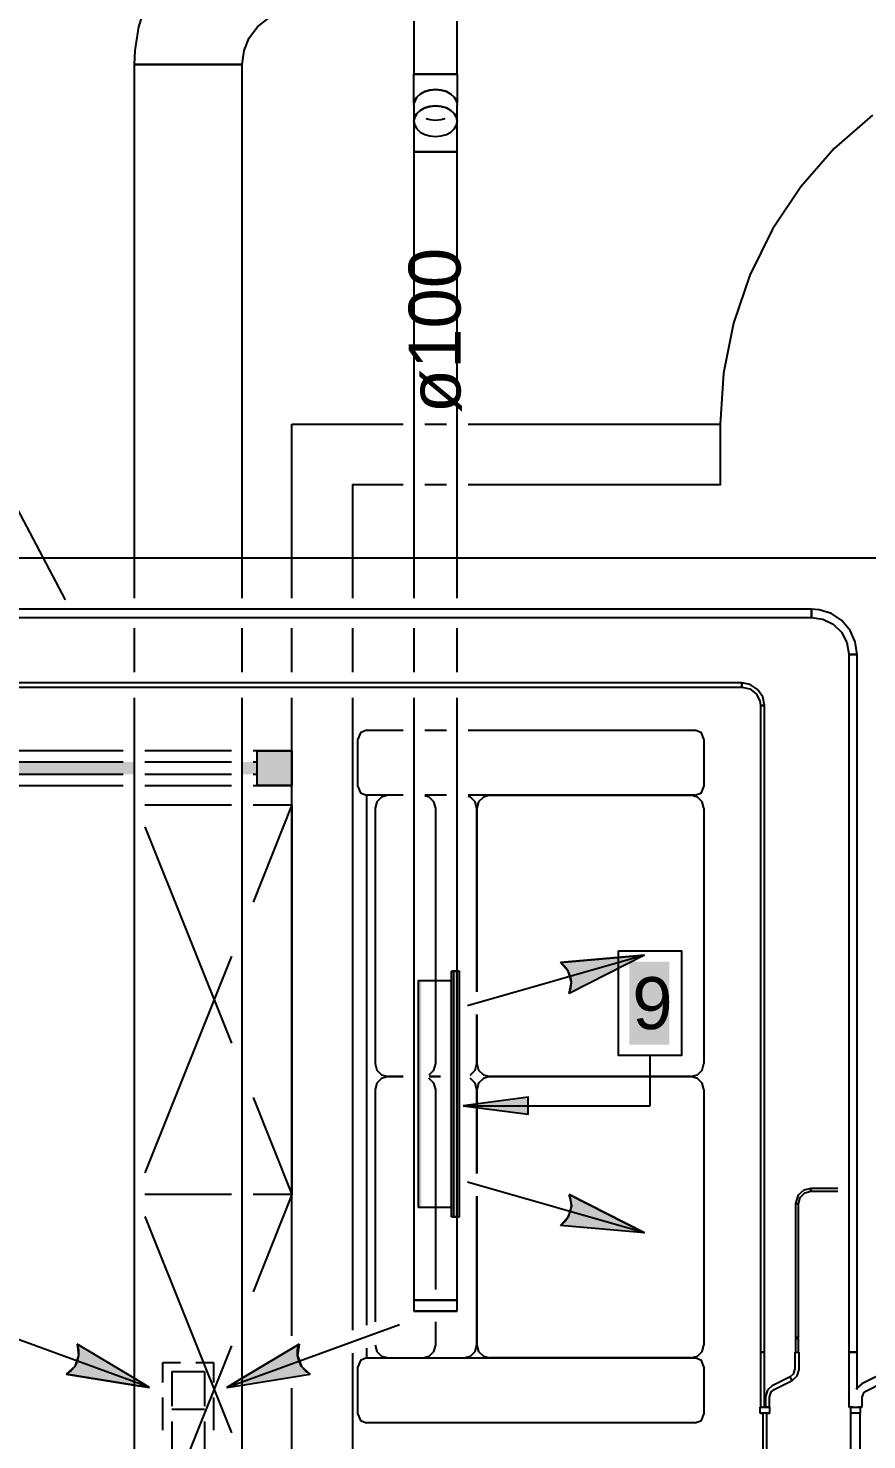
# Model space of a CAD drawing. Extents: x 25325 to 182345, y 3956 to 147305.
# Drawn here: x 91187.527 to 91189.053, y 73649.476 to 73652.044 of the extents above; entities that cross this region are included whole.
import ezdxf

# ---------------------------------------------------------------- set-up
doc = ezdxf.new("R2010")
doc.units = 0
doc.header["$MEASUREMENT"] = 0
doc.layers.add('CAT6A UNDERGROUND PORTS ROUTING', color=1, linetype='CONTINUOUS')
doc.styles.add('PDF Arial', font='arial.ttf')

# ---------------------------------------------------------------- blocks, each defined once
blk = doc.blocks.new('Sheet-Климатична и вентилационна система офис помещение етаж 4_1')
at = {"layer": 'CAT6A UNDERGROUND PORTS ROUTING', "true_color": 0xd8d8d8, "transparency": 33554687}
blk.add_hatch(color=254, dxfattribs=at).paths.add_polyline_path([(19.9465, 13.3709), (20.0095, 13.3709), (20.0095, 13.4339), (19.9465, 13.4339)])
h = blk.add_hatch(color=254, dxfattribs=at)
h.paths.add_polyline_path([(19.23, 13.3914), (19.7223, 13.3914), (19.7223, 13.4135), (19.2222, 13.4135), (19.2222, 13.3914)])
h.paths.add_polyline_path([(19.9465, 13.3914), (19.9465, 13.4135), (19.9191, 13.4135), (19.9191, 13.3914)])
at = {"layer": 'CAT6A UNDERGROUND PORTS ROUTING', "transparency": 33554687}
for color, points in [(256, [(20.5143, 12.9926), (20.6511, 13.0623), (20.4981, 13.0489), (20.5062, 13.042), (20.5124, 13.0335), (20.5165, 13.0237), (20.5182, 13.0133), (20.5174, 13.0027)]), (256, [(20.3034, 12.5866), (20.3034, 13.033), (20.2999, 13.033), (20.2999, 12.5866)]), (256, [(20.3116, 12.5866), (20.3143, 12.5873), (20.3143, 13.033), (20.3034, 13.033), (20.3034, 12.5866)]), (7, [(20.3213, 12.7884), (20.4394, 12.7729), (20.4394, 12.8039)]), (256, [(20.6511, 12.5573), (20.5143, 12.627), (20.5174, 12.6169), (20.5182, 12.6064), (20.5165, 12.5959), (20.5124, 12.5862), (20.5062, 12.5776), (20.4981, 12.5707)]), (5, [(19.7223, 12.2803), (19.7223, 12.2929), (19.6189, 12.3549), (19.6214, 12.3446), (19.6214, 12.3341), (19.619, 12.3238), (19.6142, 12.3143), (19.6074, 12.3062), (19.5989, 12.2999)]), (5, [(19.9191, 12.2803), (20.0425, 12.2999), (20.034, 12.3062), (20.0272, 12.3143), (20.0225, 12.3238), (20.02, 12.3341), (20.02, 12.3446), (20.0225, 12.3549), (19.9191, 12.2929), (19.9191, 12.2819)])]:
    blk.add_hatch(color=color, dxfattribs=at).paths.add_polyline_path(points)
at = {"layer": 'CAT6A UNDERGROUND PORTS ROUTING', "true_color": 0xffffff, "transparency": 33554687}
blk.add_hatch(color=7, dxfattribs=at).paths.add_polyline_path([(20.6235, 13.0505), (20.6964, 13.0505), (20.6964, 12.8995), (20.6235, 12.8995)])
at = {"layer": 'CAT6A UNDERGROUND PORTS ROUTING', "transparency": 33554687}
h = blk.add_hatch(color=256, dxfattribs=at)
h.paths.add_polyline_path([(20.2454, 12.6031), (20.2454, 13.0165), (20.2395, 13.0165), (20.2395, 12.6031)])
h.paths.add_polyline_path([(20.2967, 12.6031), (20.2999, 12.6031), (20.2999, 13.0165), (20.2967, 13.0165), (20.2967, 12.6332)])
at = {"layer": 'CAT6A UNDERGROUND PORTS ROUTING', "color": 5, "transparency": 33554687}
for points in [[(20.0176, 14.9779), (19.9739, 14.9746), (19.9312, 14.9649), (19.8903, 14.949), (19.8523, 14.9273), (19.8179, 14.9002), (19.788, 14.8682), (19.763, 14.8322), (19.7437, 14.7929), (19.7304, 14.7512), (19.7234, 14.708), (19.7223, 14.6826)], [(19.9191, 14.6826), (19.9224, 14.7076), (19.9319, 14.731), (19.947, 14.7512), (19.9668, 14.7669), (19.9899, 14.777), (20.0148, 14.781), (20.0176, 14.781)], [(19.7223, 14.6826), (19.7223, 13.7115)], [(19.7223, 14.6826), (19.7256, 14.6826), (19.7355, 14.6826), (19.7511, 14.6826), (19.7715, 14.6826), (19.7952, 14.6826), (19.8207, 14.6826)], [(19.8207, 14.6826), (19.7952, 14.6826), (19.7715, 14.6826), (19.7511, 14.6826), (19.7355, 14.6826), (19.7256, 14.6826), (19.7223, 14.6826)], [(19.8207, 14.6826), (19.8462, 14.6826), (19.8699, 14.6826), (19.8903, 14.6826), (19.9059, 14.6826), (19.9158, 14.6826), (19.9191, 14.6826)], [(19.9191, 14.6826), (19.9158, 14.6826), (19.9059, 14.6826), (19.8903, 14.6826), (19.8699, 14.6826), (19.8462, 14.6826), (19.8207, 14.6826)], [(19.9191, 13.7115), (19.9191, 14.6826)], [(19.7223, 13.6571), (19.7223, 13.5772)], [(19.9191, 13.5772), (19.9191, 13.6571)], [(19.7223, 13.5304), (19.7223, 11.632)], [(19.9191, 11.632), (19.9191, 13.5304)]]:
    blk.add_lwpolyline(points, dxfattribs=at)
at = {"layer": 'CAT6A UNDERGROUND PORTS ROUTING', "transparency": 33554687}
for points in [[(20.2317, 14.7613), (20.2317, 14.6647)], [(20.3104, 14.6647), (20.3104, 14.7613)], [(20.271, 14.6647), (20.2608, 14.6647), (20.2513, 14.6647), (20.2432, 14.6647), (20.2369, 14.6647), (20.233, 14.6647), (20.2317, 14.6647)], [(20.2317, 14.612), (20.2317, 14.6271), (20.2317, 14.6482), (20.2317, 14.6647)], [(20.2317, 14.6647), (20.233, 14.6647), (20.2369, 14.6647), (20.2432, 14.6647), (20.2513, 14.6647), (20.2608, 14.6647), (20.271, 14.6647)], [(20.3104, 14.6647), (20.309, 14.6647), (20.3051, 14.6647), (20.2989, 14.6647), (20.2907, 14.6647), (20.2812, 14.6647), (20.271, 14.6647)], [(20.271, 14.6647), (20.2812, 14.6647), (20.2907, 14.6647), (20.2989, 14.6647), (20.3051, 14.6647), (20.309, 14.6647), (20.3104, 14.6647)], [(20.3104, 14.6647), (20.3104, 14.6424), (20.3104, 14.6219), (20.3104, 14.612)], [(20.2317, 14.609), (20.233, 14.6162), (20.2369, 14.6229), (20.2432, 14.6287), (20.2513, 14.6331), (20.2608, 14.6359), (20.271, 14.6368)], [(20.271, 14.6368), (20.2608, 14.6359), (20.2513, 14.6331), (20.2432, 14.6287), (20.2369, 14.6229), (20.233, 14.6162), (20.2323, 14.6126)], [(20.271, 14.6368), (20.2812, 14.6359), (20.2907, 14.6331), (20.2989, 14.6287), (20.3051, 14.6229), (20.309, 14.6162), (20.3104, 14.609)], [(20.3097, 14.6126), (20.309, 14.6162), (20.3051, 14.6229), (20.2989, 14.6287), (20.2907, 14.6331), (20.2812, 14.6359), (20.271, 14.6368)], [(20.2317, 14.609), (20.2317, 14.5793)], [(20.271, 14.6071), (20.2608, 14.6062), (20.2513, 14.6034), (20.2432, 14.599), (20.2369, 14.5932), (20.233, 14.5865), (20.2317, 14.5793)], [(20.2317, 14.5793), (20.233, 14.5865), (20.2369, 14.5932), (20.2432, 14.599), (20.2513, 14.6034), (20.2608, 14.6062), (20.271, 14.6071)], [(20.2534, 14.5843), (20.2608, 14.5821)], [(20.3104, 14.5793), (20.309, 14.5865), (20.3051, 14.5932), (20.2989, 14.599), (20.2907, 14.6034), (20.2812, 14.6062), (20.271, 14.6071)], [(20.271, 14.6071), (20.2812, 14.6062), (20.2907, 14.6034), (20.2989, 14.599), (20.3051, 14.5932), (20.309, 14.5865), (20.3104, 14.5793)], [(20.2812, 14.5821), (20.2886, 14.5843)], [(20.3104, 14.5793), (20.3104, 14.609)], [(20.2317, 14.5793), (20.2317, 14.5612), (20.2317, 14.54), (20.2317, 14.5236)], [(20.2317, 14.5791), (20.233, 14.5721)], [(20.233, 14.5721), (20.2369, 14.5654)], [(20.2369, 14.5654), (20.2432, 14.5596)], [(20.2432, 14.5596), (20.2513, 14.5552)], [(20.2608, 14.5821), (20.271, 14.5812)], [(20.271, 14.5812), (20.2812, 14.5821)], [(20.2907, 14.5552), (20.2989, 14.5596)], [(20.2989, 14.5596), (20.3051, 14.5654)], [(20.3051, 14.5654), (20.309, 14.5721)], [(20.309, 14.5721), (20.3104, 14.5791)], [(20.3104, 14.5236), (20.3104, 14.5459), (20.3104, 14.5664), (20.3104, 14.5793)], [(20.2513, 14.5552), (20.2608, 14.5524)], [(20.2608, 14.5524), (20.271, 14.5514)], [(20.271, 14.5514), (20.2812, 14.5524)], [(20.2812, 14.5524), (20.2907, 14.5552)], [(20.271, 14.5236), (20.2608, 14.5236), (20.2513, 14.5236), (20.2432, 14.5236), (20.2369, 14.5236), (20.233, 14.5236), (20.2317, 14.5236)], [(20.2317, 14.5236), (20.2317, 13.7115)], [(20.2317, 14.5236), (20.233, 14.5236), (20.2369, 14.5236), (20.2432, 14.5236), (20.2513, 14.5236), (20.2608, 14.5236), (20.271, 14.5236)], [(20.3104, 14.5236), (20.309, 14.5236), (20.3051, 14.5236), (20.2989, 14.5236), (20.2907, 14.5236), (20.2812, 14.5236), (20.271, 14.5236)], [(20.271, 14.5236), (20.2812, 14.5236), (20.2907, 14.5236), (20.2989, 14.5236), (20.3051, 14.5236), (20.309, 14.5236), (20.3104, 14.5236)], [(20.3104, 13.7115), (20.3104, 14.5236)], [(20.2317, 13.6571), (20.2317, 13.5772)], [(20.3104, 13.5772), (20.3104, 13.6571)], [(20.2317, 13.5304), (20.2317, 12.4346)], [(20.3104, 13.033), (20.3104, 13.5304)], [(20.3104, 12.9968), (20.3104, 13.033)], [(20.3104, 12.9102), (20.3104, 12.9693)], [(20.3104, 12.8236), (20.3104, 12.8827)], [(20.3104, 12.737), (20.3104, 12.796)], [(20.3104, 12.6504), (20.3104, 12.7094)], [(20.3104, 12.5866), (20.3104, 12.6228)], [(20.3104, 12.4346), (20.3104, 12.5866)], [(20.271, 12.4346), (20.2608, 12.4346), (20.2513, 12.4346), (20.2432, 12.4346), (20.2369, 12.4346), (20.233, 12.4346), (20.2317, 12.4346)], [(20.2317, 12.4346), (20.2317, 12.415)], [(20.2317, 12.4346), (20.233, 12.4346), (20.2369, 12.4346), (20.2432, 12.4346), (20.2513, 12.4346), (20.2608, 12.4346), (20.271, 12.4346)], [(20.3104, 12.4346), (20.309, 12.4346), (20.3051, 12.4346), (20.2989, 12.4346), (20.2907, 12.4346), (20.2812, 12.4346), (20.271, 12.4346)], [(20.271, 12.4346), (20.2812, 12.4346), (20.2907, 12.4346), (20.2989, 12.4346), (20.3051, 12.4346), (20.309, 12.4346), (20.3104, 12.4346)], [(20.3104, 12.415), (20.3104, 12.4346)], [(20.271, 12.415), (20.2608, 12.415), (20.2513, 12.415), (20.2432, 12.415), (20.2369, 12.415), (20.233, 12.415), (20.2317, 12.415)], [(20.2317, 12.415), (20.233, 12.415), (20.2369, 12.415), (20.2432, 12.415), (20.2513, 12.415), (20.2608, 12.415), (20.271, 12.415)], [(20.271, 12.415), (20.2812, 12.415), (20.2907, 12.415), (20.2989, 12.415), (20.3051, 12.415), (20.309, 12.415), (20.3104, 12.415)], [(20.3104, 12.415), (20.309, 12.415), (20.3051, 12.415), (20.2989, 12.415), (20.2907, 12.415), (20.2812, 12.415), (20.271, 12.415)]]:
    blk.add_lwpolyline(points, dxfattribs=at)
at = {"layer": 'CAT6A UNDERGROUND PORTS ROUTING', "color": 253, "true_color": 0x9c9c9c, "transparency": 33554687}
for points in [[(21.0663, 14.5905), (20.9966, 14.5294)], [(20.9966, 14.5294), (20.9355, 14.4597)], [(20.9355, 14.4597), (20.884, 14.3826)], [(20.884, 14.3826), (20.843, 14.2995)], [(20.843, 14.2995), (20.8132, 14.2117)], [(20.8132, 14.2117), (20.7951, 14.1208)], [(20.7951, 14.1208), (20.789, 14.0283)], [(20.0095, 14.0283), (20.212, 14.0283)], [(20.0095, 13.7115), (20.0095, 14.0283)], [(20.2513, 14.0283), (20.2907, 14.0283)], [(20.3301, 14.0283), (20.789, 14.0283), (20.789, 13.918), (20.3301, 13.918)], [(20.212, 13.918), (20.1198, 13.918), (20.1198, 13.7115)], [(20.2907, 13.918), (20.2513, 13.918)], [(20.0095, 13.5772), (20.0095, 13.6571)], [(20.1198, 13.6571), (20.1198, 13.5772)], [(20.0095, 12.3701), (20.0095, 13.5304)], [(20.1198, 13.5304), (20.1198, 12.3801)], [(20.1453, 13.4713), (20.1341, 13.4666), (20.1295, 13.4555)], [(20.1295, 13.3689), (20.1295, 13.4555)], [(20.1453, 13.4713), (20.212, 13.4713)], [(20.2513, 13.4713), (20.2907, 13.4713)], [(20.3301, 13.4713), (20.7437, 13.4713)], [(20.7594, 13.4555), (20.7548, 13.4666), (20.7437, 13.4713)], [(20.7594, 13.4555), (20.7594, 13.3689)], [(19.7026, 13.4339), (19.2222, 13.4339), (19.2222, 13.3709), (19.7026, 13.3709)], [(19.8994, 13.4339), (19.742, 13.4339)], [(20.0095, 13.4339), (19.9388, 13.4339)], [(19.9388, 13.3709), (20.0095, 13.3709), (20.0095, 13.4339)], [(20.0095, 13.3709), (19.9465, 13.3709), (19.9465, 13.4339), (20.0095, 13.4339), (20.0095, 13.3709)], [(19.7026, 13.4135), (19.2222, 13.4135), (19.2222, 13.3914), (19.7026, 13.3914)], [(19.8994, 13.4135), (19.742, 13.4135)], [(19.9465, 13.4135), (19.9388, 13.4135)], [(19.9388, 13.3914), (19.9465, 13.3914), (19.9465, 13.4135)], [(19.742, 13.3914), (19.8994, 13.3914)], [(19.742, 13.3709), (19.8994, 13.3709)], [(20.1295, 13.3689), (20.1341, 13.3578), (20.1453, 13.3531)], [(20.212, 13.3531), (20.1453, 13.3531), (20.1453, 12.3894)], [(20.1846, 13.3531), (20.1728, 13.35), (20.1642, 13.3413), (20.161, 13.3295)], [(20.212, 13.3531), (20.1846, 13.3531)], [(20.2907, 13.3531), (20.2513, 13.3531)], [(20.2907, 13.3531), (20.2513, 13.3531)], [(20.2712, 13.3295), (20.2681, 13.3413), (20.2594, 13.35), (20.2513, 13.3522)], [(20.7437, 13.3531), (20.3301, 13.3531)], [(20.3463, 13.3295), (20.3431, 13.3413), (20.3344, 13.35), (20.3301, 13.3512)], [(20.3699, 13.3531), (20.3581, 13.35), (20.3494, 13.3413), (20.3463, 13.3295)], [(20.3699, 13.3531), (20.7358, 13.3531)], [(20.7594, 13.3295), (20.7563, 13.3413), (20.7476, 13.35), (20.7358, 13.3531)], [(20.7437, 13.3531), (20.7548, 13.3578), (20.7594, 13.3689)], [(19.742, 13.3355), (19.8994, 13.3355)], [(20.0095, 13.3355), (19.9388, 13.1587)], [(20.0095, 13.3355), (20.0095, 12.6269), (19.9388, 12.6269)], [(19.9388, 13.3355), (20.0095, 13.3355)], [(20.161, 13.3295), (20.161, 12.865)], [(20.2712, 12.865), (20.2712, 13.3295)], [(20.3463, 13.3295), (20.3463, 12.9954)], [(20.3463, 12.9954), (20.3463, 13.3295)], [(20.7594, 13.3295), (20.7594, 12.865)], [(19.742, 13.2957), (19.8994, 12.9021)], [(19.8994, 13.0603), (19.742, 12.6666)], [(20.3463, 12.9544), (20.3463, 12.865), (20.3463, 12.9544)], [(20.161, 12.865), (20.1642, 12.8532), (20.1728, 12.8445), (20.1846, 12.8414)], [(20.2592, 12.8445), (20.2594, 12.8445), (20.2681, 12.8532), (20.2712, 12.865)], [(20.334, 12.8444), (20.3344, 12.8445), (20.3431, 12.8532), (20.3463, 12.865)], [(20.3463, 12.865), (20.3494, 12.8532), (20.3581, 12.8445), (20.3699, 12.8414)], [(20.7358, 12.8414), (20.7476, 12.8445), (20.7563, 12.8532), (20.7594, 12.865)], [(20.1846, 12.8414), (20.1728, 12.8382), (20.1642, 12.8295), (20.161, 12.8177)], [(20.212, 12.8414), (20.1846, 12.8414), (20.212, 12.8414)], [(20.2802, 12.8414), (20.2592, 12.8414)], [(20.2592, 12.8414), (20.2802, 12.8414)], [(20.2712, 12.8177), (20.2681, 12.8295), (20.2594, 12.8382), (20.2592, 12.8383)], [(20.3463, 12.8177), (20.3431, 12.8295), (20.3344, 12.8382), (20.334, 12.8383)], [(20.3699, 12.8414), (20.3581, 12.8382), (20.3494, 12.8295), (20.3463, 12.8177)], [(20.3699, 12.8414), (20.7358, 12.8414), (20.3699, 12.8414)], [(20.7594, 12.8177), (20.7563, 12.8295), (20.7476, 12.8382), (20.7358, 12.8414)], [(20.161, 12.8177), (20.161, 12.3951)], [(20.2712, 12.4542), (20.2712, 12.8177)], [(20.3463, 12.8177), (20.3463, 12.6652)], [(20.3463, 12.6652), (20.3463, 12.8177)], [(20.7594, 12.8177), (20.7594, 12.3532)], [(19.9388, 12.8036), (20.0095, 12.6269), (19.9388, 12.4501)], [(19.8994, 12.6269), (19.742, 12.6269)], [(19.8994, 12.6269), (19.742, 12.6269)], [(20.0095, 12.3701), (20.0095, 12.6269), (19.9388, 12.6269)], [(20.3463, 12.6242), (20.3463, 12.3532), (20.3463, 12.6242)], [(19.742, 12.5871), (19.8994, 12.1934)], [(20.2712, 12.3532), (20.2712, 12.3954)], [(19.8994, 12.3517), (19.742, 11.958)], [(20.161, 12.3532), (20.161, 12.3532)], [(20.161, 12.3532), (20.1642, 12.3414), (20.1728, 12.3327), (20.1846, 12.3296)], [(20.2476, 12.3296), (20.2594, 12.3327), (20.2681, 12.3414), (20.2712, 12.3532)], [(20.3226, 12.3296), (20.3344, 12.3327), (20.3431, 12.3414), (20.3463, 12.3532)], [(20.3463, 12.3532), (20.3494, 12.3414), (20.3581, 12.3327), (20.3699, 12.3296)], [(20.7358, 12.3296), (20.7476, 12.3327), (20.7563, 12.3414), (20.7594, 12.3532)], [(20.1198, 12.3382), (20.1198, 11.9024), (20.0611, 11.9024)], [(20.1453, 12.3296), (20.1341, 12.325), (20.1295, 12.3138)], [(20.1453, 12.3475), (20.1453, 12.3296), (20.7437, 12.3296)], [(20.1846, 12.3296), (20.3226, 12.3296)], [(20.7358, 12.3296), (20.3699, 12.3296)], [(20.7594, 12.3138), (20.7548, 12.325), (20.7437, 12.3296)], [(20.1295, 12.2272), (20.1295, 12.3138)], [(20.7594, 12.3138), (20.7594, 12.2272)], [(20.0095, 11.9214), (20.0095, 12.2747)], [(20.0095, 11.9214), (20.0095, 12.2747)], [(20.1295, 12.2272), (20.1341, 12.2161), (20.1453, 12.2115)], [(20.7437, 12.2115), (20.7548, 12.2161), (20.7594, 12.2272)], [(20.7437, 12.2115), (20.1453, 12.2115)]]:
    blk.add_lwpolyline(points, dxfattribs=at)
at = {"layer": 'CAT6A UNDERGROUND PORTS ROUTING', "color": 7, "transparency": 33554687}
for points in [[(19.5974, 13.7088), (19.3169, 14.24)], [(20.6038, 13.0702), (20.7188, 13.0702), (20.7188, 12.8796), (20.6038, 12.8796), (20.6038, 13.0702)], [(20.6511, 13.0623), (20.3294, 12.9701)], [(20.4981, 13.0489), (20.6511, 13.0623)], [(20.6511, 13.0623), (20.4981, 13.0489)], [(20.5143, 12.9926), (20.5174, 13.0027), (20.5182, 13.0133), (20.5165, 13.0237), (20.5124, 13.0335), (20.5062, 13.042), (20.4981, 13.0489)], [(20.5143, 12.9926), (20.5182, 13.0133), (20.5124, 13.0335), (20.4981, 13.0489)], [(20.6511, 13.0623), (20.5143, 12.9926)], [(20.6511, 13.0623), (20.5143, 12.9926)], [(20.3104, 13.033), (20.3077, 13.033), (20.2999, 13.033)], [(20.2999, 13.033), (20.3034, 13.033)], [(20.2999, 12.5866), (20.2999, 13.033)], [(20.3034, 13.033), (20.3116, 13.033), (20.3143, 13.033)], [(20.3034, 13.033), (20.3034, 12.5866)], [(20.3143, 13.033), (20.3116, 13.033), (20.3104, 13.033)], [(20.3143, 12.5866), (20.3143, 13.033)], [(20.2395, 13.0165), (20.2454, 13.0165)], [(20.2395, 13.0165), (20.2395, 12.6031)], [(20.2454, 13.0165), (20.2966, 13.0165)], [(20.2967, 13.0165), (20.2999, 13.0165)], [(20.31, 13.0165), (20.31, 12.6031)], [(20.6613, 12.7884), (20.6613, 12.8796)], [(20.3213, 12.7884), (20.4394, 12.7729), (20.4394, 12.8039), (20.3213, 12.7884)], [(20.3213, 12.7884), (20.6613, 12.7884)], [(20.6511, 12.5573), (20.3294, 12.6496)], [(20.4981, 12.5707), (20.5062, 12.5776), (20.5124, 12.5862), (20.5165, 12.5959), (20.5182, 12.6064), (20.5174, 12.6169), (20.5143, 12.627)], [(20.5143, 12.627), (20.5182, 12.6064), (20.5124, 12.5862), (20.4981, 12.5707)], [(20.5143, 12.627), (20.6511, 12.5573)], [(20.6511, 12.5573), (20.5143, 12.627)], [(20.2454, 12.6031), (20.2395, 12.6031)], [(20.2966, 12.6031), (20.2454, 12.6031)], [(20.2999, 12.6031), (20.2967, 12.6031)], [(20.3034, 12.5866), (20.2999, 12.5866)], [(20.2999, 12.5866), (20.3077, 12.5866), (20.3104, 12.5866)], [(20.3143, 12.5866), (20.3116, 12.5866), (20.3034, 12.5866)], [(20.3104, 12.5866), (20.3116, 12.5866), (20.3143, 12.5866)], [(20.6511, 12.5573), (20.4981, 12.5707)], [(20.6511, 12.5573), (20.4981, 12.5707)], [(19.7223, 12.2862), (19.4361, 12.3903)], [(19.9191, 12.2862), (20.2053, 12.3903)], [(19.6189, 12.3549), (19.6214, 12.3341), (19.6142, 12.3143), (19.5989, 12.2999)], [(19.6189, 12.3549), (19.6214, 12.3446), (19.6214, 12.3341), (19.619, 12.3238), (19.6142, 12.3143), (19.6074, 12.3062), (19.5989, 12.2999)], [(19.7223, 12.2929), (19.6189, 12.3549)], [(19.7223, 12.2929), (19.6189, 12.3549)], [(19.9191, 12.2929), (20.0225, 12.3549)], [(20.0225, 12.3549), (19.9191, 12.2929)], [(20.0225, 12.3549), (20.02, 12.3341), (20.0272, 12.3143), (20.0425, 12.2999)], [(20.0425, 12.2999), (20.034, 12.3062), (20.0272, 12.3143), (20.0225, 12.3238), (20.02, 12.3341), (20.02, 12.3446), (20.0225, 12.3549)], [(19.7223, 12.2803), (19.5989, 12.2999)], [(19.5989, 12.2999), (19.7223, 12.2803)], [(19.7746, 12.3213), (19.8069, 12.3213)], [(19.7746, 12.2851), (19.7746, 12.3213)], [(19.7912, 12.3048), (19.7912, 12.2418)], [(19.7912, 12.3048), (19.8207, 12.3048)], [(19.8207, 12.3048), (19.8502, 12.3048)], [(19.8345, 12.3213), (19.8668, 12.3213)], [(19.8502, 12.3048), (19.8502, 12.2418)], [(19.8668, 12.3213), (19.8668, 12.2851)], [(19.9191, 12.2803), (20.0425, 12.2999)], [(19.9191, 12.2803), (20.0425, 12.2999)], [(19.7506, 12.2759), (19.7223, 12.2928)], [(19.7506, 12.2759), (19.7223, 12.2928)], [(19.7506, 12.2759), (19.7223, 12.2861)], [(19.7506, 12.2759), (19.7223, 12.2803)], [(19.7223, 12.2803), (19.7506, 12.2759)], [(19.8909, 12.2759), (19.9191, 12.2928)], [(19.9191, 12.2928), (19.8909, 12.2759)], [(19.8909, 12.2759), (19.9191, 12.2861)], [(19.8909, 12.2759), (19.9191, 12.2803)], [(19.8909, 12.2759), (19.9191, 12.2803)], [(19.7746, 12.1985), (19.7746, 12.2575)], [(19.8668, 12.2575), (19.8668, 12.1985)], [(19.8207, 12.2359), (19.7912, 12.2359)], [(19.8502, 12.2359), (19.8207, 12.2359)], [(19.7912, 12.2142), (19.7912, 12.1552)], [(19.8502, 12.2142), (19.8502, 12.1552)]]:
    blk.add_lwpolyline(points, dxfattribs=at)
at = {"layer": 'CAT6A UNDERGROUND PORTS ROUTING', "color": 6, "transparency": 33554687}
for points in [[(20.9554, 13.6918), (18.412, 13.6918)], [(20.9554, 13.6918), (20.9554, 13.6916), (20.9554, 13.6908), (20.9554, 13.6896), (20.9554, 13.6881), (20.9554, 13.6863), (20.9554, 13.6843)], [(21.0381, 13.6091), (21.0349, 13.632), (21.0254, 13.6531), (21.0105, 13.6708), (20.9913, 13.6837), (20.9693, 13.6907), (20.9554, 13.6918)], [(20.9554, 13.6768), (20.9554, 13.6771), (20.9554, 13.6778), (20.9554, 13.679), (20.9554, 13.6806), (20.9554, 13.6824), (20.9554, 13.6843), (20.9554, 13.6863), (20.9554, 13.6881), (20.9554, 13.6896), (20.9554, 13.6908), (20.9554, 13.6916), (20.9554, 13.6918)], [(18.412, 13.6768), (20.9554, 13.6768)], [(20.9554, 13.6843), (20.9554, 13.6824), (20.9554, 13.6806), (20.9554, 13.679), (20.9554, 13.6778), (20.9554, 13.6771), (20.9554, 13.6768)], [(20.9554, 13.6768), (20.9761, 13.6736), (20.9947, 13.6642), (21.0097, 13.6496), (21.0194, 13.6311), (21.0231, 13.6105), (21.0231, 13.6091)], [(21.0231, 13.6091), (21.0231, 12.3405)], [(21.0231, 13.6091), (21.0233, 13.6091), (21.0241, 13.6091), (21.0253, 13.6091), (21.0268, 13.6091), (21.0287, 13.6091), (21.0306, 13.6091)], [(21.0381, 13.6091), (21.0379, 13.6091), (21.0371, 13.6091), (21.0359, 13.6091), (21.0344, 13.6091), (21.0325, 13.6091), (21.0306, 13.6091), (21.0287, 13.6091), (21.0268, 13.6091), (21.0253, 13.6091), (21.0241, 13.6091), (21.0233, 13.6091), (21.0231, 13.6091)], [(21.0306, 13.6091), (21.0325, 13.6091), (21.0344, 13.6091), (21.0359, 13.6091), (21.0371, 13.6091), (21.0379, 13.6091), (21.0381, 13.6091)], [(21.0381, 12.3405), (21.0381, 13.6091)], [(19.8205, 13.5576), (18.5344, 13.5576)], [(19.8207, 13.5576), (19.8205, 13.5576)], [(20.8284, 13.5576), (19.8207, 13.5576)], [(20.8284, 13.5576), (20.8284, 13.5574)], [(20.8284, 13.5576), (20.8284, 13.5574)], [(20.8284, 13.5574), (20.8284, 13.5576)], [(20.8284, 13.5576), (20.8284, 13.5574), (20.8284, 13.5571), (20.8284, 13.5565), (20.8284, 13.5557), (20.8284, 13.5548), (20.8284, 13.5538)], [(20.8696, 13.5163), (20.8664, 13.5323), (20.8572, 13.5458), (20.8436, 13.5546), (20.8284, 13.5576)], [(20.8284, 13.5502), (20.8284, 13.5506), (20.8284, 13.5512), (20.8284, 13.5519), (20.8284, 13.5528), (20.8284, 13.5538), (20.8284, 13.5548), (20.8284, 13.5557), (20.8284, 13.5565), (20.8284, 13.5571), (20.8284, 13.5574), (20.8284, 13.5576)], [(18.5344, 13.5501), (19.8205, 13.5501)], [(19.8205, 13.5501), (19.8207, 13.5501)], [(19.8207, 13.5501), (20.8284, 13.5501)], [(20.8284, 13.5538), (20.8284, 13.5528), (20.8284, 13.5519), (20.8284, 13.5512), (20.8284, 13.5506), (20.8284, 13.5502)], [(20.8284, 13.5502), (20.8284, 13.5501)], [(20.8284, 13.5501), (20.8427, 13.5469), (20.8543, 13.5379), (20.861, 13.5248), (20.8621, 13.5163)], [(20.8621, 13.5163), (20.8622, 13.5163)], [(20.8621, 13.5163), (20.8621, 12.3405)], [(20.8622, 13.5163), (20.8626, 13.5163), (20.8632, 13.5163), (20.864, 13.5163), (20.8649, 13.5163), (20.8658, 13.5163)], [(20.8696, 13.5163), (20.8695, 13.5163), (20.8691, 13.5163), (20.8685, 13.5163), (20.8677, 13.5163), (20.8668, 13.5163), (20.8658, 13.5163), (20.8649, 13.5163), (20.864, 13.5163), (20.8632, 13.5163), (20.8626, 13.5163), (20.8622, 13.5163)], [(20.8658, 13.5163), (20.8668, 13.5163), (20.8677, 13.5163), (20.8685, 13.5163), (20.8691, 13.5163), (20.8695, 13.5163), (20.8696, 13.5163)], [(20.8695, 13.5163), (20.8696, 13.5163)], [(20.8696, 13.5163), (20.8695, 13.5163)], [(20.8695, 13.5163), (20.8696, 13.5163)], [(20.8696, 12.3405), (20.8696, 13.5163)], [(20.9538, 12.6378), (20.941, 12.6346), (20.9311, 12.6258), (20.9265, 12.6133), (20.9263, 12.6103)], [(20.9313, 12.6103), (20.9345, 12.6218), (20.9431, 12.6301), (20.9538, 12.6328)], [(20.9538, 12.6377), (20.9538, 12.6378)], [(20.9538, 12.6378), (20.9538, 12.6377)], [(20.9538, 12.6377), (20.9538, 12.6378)], [(21.0034, 12.6378), (20.9538, 12.6378)], [(20.9538, 12.6353), (20.9538, 12.6359), (20.9538, 12.6365), (20.9538, 12.6371), (20.9538, 12.6375), (20.9538, 12.6377), (20.9538, 12.6378)], [(20.9538, 12.6378), (20.9538, 12.6377), (20.9538, 12.6375), (20.9538, 12.6371), (20.9538, 12.6365), (20.9538, 12.6359), (20.9538, 12.6353), (20.9538, 12.6346), (20.9538, 12.634), (20.9538, 12.6335), (20.9538, 12.6331), (20.9538, 12.6329)], [(20.9538, 12.6329), (20.9538, 12.6331), (20.9538, 12.6335), (20.9538, 12.634), (20.9538, 12.6346), (20.9538, 12.6353)], [(20.9538, 12.6328), (20.9538, 12.6329)], [(20.9538, 12.6328), (21.0034, 12.6328)], [(20.9263, 12.6103), (20.9264, 12.6103)], [(20.9263, 12.6103), (20.9264, 12.6103)], [(20.9264, 12.6103), (20.9263, 12.6103)], [(20.9263, 12.6103), (20.9263, 12.3666)], [(20.9263, 12.6103), (20.9264, 12.6103), (20.9267, 12.6103), (20.9271, 12.6103), (20.9276, 12.6103), (20.9282, 12.6103), (20.9288, 12.6103)], [(20.9312, 12.6103), (20.931, 12.6103), (20.9306, 12.6103), (20.9301, 12.6103), (20.9295, 12.6103), (20.9288, 12.6103), (20.9282, 12.6103), (20.9276, 12.6103), (20.9271, 12.6103), (20.9267, 12.6103), (20.9264, 12.6103), (20.9263, 12.6103)], [(20.9288, 12.6103), (20.9295, 12.6103), (20.9301, 12.6103), (20.9306, 12.6103), (20.931, 12.6103), (20.9312, 12.6103)], [(20.9312, 12.6103), (20.9313, 12.6103)], [(20.9313, 12.3666), (20.9313, 12.6103)], [(20.9259, 12.3653), (20.9258, 12.3653)], [(20.9258, 12.3653), (20.9259, 12.3653)], [(20.9258, 12.3653), (20.9258, 12.355)], [(20.9259, 12.3653), (20.9258, 12.3653)], [(20.9258, 12.3653), (20.9259, 12.3653), (20.9262, 12.3653), (20.9267, 12.3653), (20.9273, 12.3653), (20.928, 12.3653), (20.9288, 12.3653), (20.9296, 12.3653), (20.9303, 12.3653), (20.9309, 12.3653), (20.9314, 12.3653), (20.9317, 12.3653), (20.9318, 12.3653)], [(20.9258, 12.355), (20.9258, 12.3534)], [(20.9258, 12.3534), (20.9258, 12.3401)], [(20.9262, 12.3666), (20.9274, 12.3666), (20.9299, 12.3666), (20.9314, 12.3666), (20.9314, 12.3666)], [(20.9314, 12.3666), (20.9302, 12.3666), (20.9277, 12.3666), (20.9262, 12.3666), (20.9262, 12.3666)], [(20.9314, 12.3653), (20.9302, 12.3653), (20.9277, 12.3653), (20.9262, 12.3653)], [(20.9262, 12.3653), (20.9274, 12.3653), (20.9299, 12.3653), (20.9314, 12.3653), (20.9314, 12.3653)], [(20.9288, 12.3666), (20.9282, 12.3666), (20.9276, 12.3666), (20.9271, 12.3666), (20.9267, 12.3666), (20.9264, 12.3666), (20.9263, 12.3666)], [(20.9313, 12.3666), (20.9312, 12.3666), (20.931, 12.3666), (20.9306, 12.3666), (20.9301, 12.3666), (20.9295, 12.3666), (20.9288, 12.3666)], [(20.9318, 12.3653), (20.9317, 12.3653)], [(20.9317, 12.3653), (20.9318, 12.3653)], [(20.9318, 12.3653), (20.9317, 12.3653)], [(20.9318, 12.355), (20.9318, 12.3653)], [(20.9318, 12.3534), (20.9318, 12.355)], [(20.9318, 12.3401), (20.9318, 12.3534)], [(20.8622, 12.3405), (20.8621, 12.3405)], [(20.8621, 12.3405), (20.8622, 12.3405)], [(20.8658, 12.3405), (20.8649, 12.3405), (20.864, 12.3405), (20.8632, 12.3405), (20.8626, 12.3405), (20.8622, 12.3405), (20.8621, 12.3405)], [(20.8621, 12.3405), (20.8621, 12.2401)], [(20.8621, 12.3405), (20.8622, 12.3405), (20.8626, 12.3405), (20.8632, 12.3405), (20.864, 12.3405), (20.8649, 12.3405), (20.8658, 12.3405), (20.8668, 12.3405), (20.8677, 12.3405), (20.8685, 12.3405), (20.8691, 12.3405), (20.8695, 12.3405), (20.8696, 12.3405)], [(20.8696, 12.3405), (20.8695, 12.3405), (20.8691, 12.3405), (20.8685, 12.3405), (20.8677, 12.3405), (20.8668, 12.3405), (20.8658, 12.3405)], [(20.8696, 12.3405), (20.8695, 12.3405)], [(20.8695, 12.3405), (20.8696, 12.3405)], [(20.8696, 12.2401), (20.8696, 12.3405)], [(20.9251, 12.3401), (20.9252, 12.3401)], [(20.9251, 12.3401), (20.9251, 12.3099)], [(20.9251, 12.3401), (20.9252, 12.3401), (20.9256, 12.3401), (20.9262, 12.3401), (20.9269, 12.3401), (20.9278, 12.3401), (20.9288, 12.3401), (20.9298, 12.3401), (20.9307, 12.3401), (20.9315, 12.3401), (20.9321, 12.3401), (20.9324, 12.3401), (20.9326, 12.3401)], [(20.9324, 12.3401), (20.9326, 12.3401)], [(20.9326, 12.3099), (20.9326, 12.3401)], [(21.0231, 12.3405), (21.0231, 12.2401)], [(21.0231, 12.3405), (21.0233, 12.3405), (21.0241, 12.3405), (21.0253, 12.3405), (21.0268, 12.3405), (21.0287, 12.3405), (21.0306, 12.3405), (21.0325, 12.3405), (21.0344, 12.3405), (21.0359, 12.3405), (21.0371, 12.3405), (21.0379, 12.3405), (21.0381, 12.3405)], [(21.0306, 12.3405), (21.0287, 12.3405), (21.0268, 12.3405), (21.0253, 12.3405), (21.0241, 12.3405), (21.0233, 12.3405), (21.0231, 12.3405)], [(21.0381, 12.3405), (21.0379, 12.3405), (21.0371, 12.3405), (21.0359, 12.3405), (21.0344, 12.3405), (21.0325, 12.3405), (21.0306, 12.3405)], [(21.0381, 12.2724), (21.0381, 12.3405)], [(20.9251, 12.3099), (20.9219, 12.3003), (20.9163, 12.2956)], [(20.9197, 12.2889), (20.9288, 12.2971), (20.9325, 12.3087), (20.9326, 12.3099)], [(21.0794, 12.299), (21.047, 12.2825)], [(20.8839, 12.2792), (20.8749, 12.271), (20.8712, 12.2594), (20.8712, 12.2583)], [(20.9163, 12.2956), (20.8839, 12.2792)], [(20.8873, 12.2725), (20.9197, 12.2889)], [(20.9176, 12.2931), (20.9172, 12.294), (20.9168, 12.2946), (20.9165, 12.2952), (20.9164, 12.2955)], [(20.9184, 12.2914), (20.918, 12.2923), (20.9176, 12.2931)], [(20.9197, 12.2889), (20.9196, 12.2891), (20.9195, 12.2894), (20.9192, 12.2899), (20.9189, 12.2906), (20.9184, 12.2914)], [(20.9197, 12.2889), (20.9196, 12.2891)], [(21.047, 12.2825), (21.0371, 12.2739), (21.0367, 12.2729)], [(21.0538, 12.2691), (21.0862, 12.2856)], [(20.8712, 12.2583), (20.8712, 12.2401)], [(20.8787, 12.2583), (20.8818, 12.2678), (20.8874, 12.2725)], [(20.8787, 12.2401), (20.8787, 12.2583)], [(21.0472, 12.2583), (21.0503, 12.2664), (21.0538, 12.2691)], [(21.0472, 12.2401), (21.0472, 12.2583)], [(20.8613, 12.2401), (20.8613, 12.2291)], [(20.8613, 12.2401), (20.8616, 12.2401), (20.8625, 12.2401), (20.864, 12.2401), (20.8658, 12.2401), (20.868, 12.2401), (20.8704, 12.2401), (20.8727, 12.2401), (20.8749, 12.2401), (20.8768, 12.2401), (20.8782, 12.2401), (20.8791, 12.2401), (20.8795, 12.2401)], [(20.8795, 12.2291), (20.8791, 12.2291), (20.8782, 12.2291), (20.8768, 12.2291), (20.8749, 12.2291), (20.8727, 12.2291), (20.8704, 12.2291), (20.868, 12.2291), (20.8658, 12.2291), (20.864, 12.2291), (20.8625, 12.2291), (20.8616, 12.2291), (20.8613, 12.2291)], [(20.8625, 12.2291), (20.864, 12.2291), (20.8658, 12.2291)], [(20.8666, 12.2291), (20.8666, 12.1397)], [(20.8713, 12.2401), (20.8704, 12.2401)], [(20.8768, 12.2401), (20.8759, 12.2401), (20.8749, 12.2401), (20.8739, 12.2401), (20.873, 12.2401)], [(20.8741, 12.1397), (20.8741, 12.2291)], [(20.8749, 12.2291), (20.8768, 12.2291), (20.8782, 12.2291), (20.8791, 12.2291)], [(20.8795, 12.2291), (20.8795, 12.2401)], [(21.0306, 12.2401), (21.0287, 12.2401), (21.0268, 12.2401), (21.0253, 12.2401), (21.0241, 12.2401), (21.0233, 12.2401), (21.0231, 12.2401)], [(21.0241, 12.2401), (21.0253, 12.2401)], [(21.0261, 12.2401), (21.0261, 12.2291)], [(21.0442, 12.2291), (21.0439, 12.2291), (21.043, 12.2291), (21.0416, 12.2291), (21.0397, 12.2291), (21.0375, 12.2291), (21.0352, 12.2291), (21.0328, 12.2291), (21.0306, 12.2291), (21.0287, 12.2291), (21.0273, 12.2291), (21.0264, 12.2291), (21.0261, 12.2291)], [(21.0264, 12.2401), (21.0273, 12.2401), (21.0287, 12.2401), (21.0306, 12.2401), (21.0328, 12.2401), (21.0352, 12.2401), (21.0375, 12.2401), (21.0397, 12.2401), (21.0416, 12.2401), (21.043, 12.2401)], [(21.0264, 12.2291), (21.0264, 12.1397)], [(21.0472, 12.2401), (21.047, 12.2401), (21.0462, 12.2401), (21.045, 12.2401), (21.0435, 12.2401), (21.0416, 12.2401), (21.0397, 12.2401)], [(21.0439, 12.1397), (21.0439, 12.2291)], [(21.0442, 12.2291), (21.0442, 12.2401)], [(21.045, 12.2401), (21.0462, 12.2401)]]:
    blk.add_lwpolyline(points, dxfattribs=at)
at = {"layer": 'CAT6A UNDERGROUND PORTS ROUTING', "color": 7, "insert": (20.319, 14.048), "char_height": 0.094445, "attachment_point": 7, "rotation": 90, "style": 'PDF Arial'}
blk.add_mtext('\\W1.001034;ø100', dxfattribs=at)
at = {"layer": 'CAT6A UNDERGROUND PORTS ROUTING', "color": 7, "insert": (20.629, 12.9265), "char_height": 0.094445, "attachment_point": 7, "style": 'PDF Arial'}
blk.add_mtext('\\W1.000870;9', dxfattribs=at)

msp = doc.modelspace()

# ---------------------------------------------------------------- linework, layer by layer
at = {"layer": 'CAT6A UNDERGROUND PORTS ROUTING'}
msp.add_line((91189.5693, 73651.0798), (91186.8859, 73651.0798), dxfattribs=at)

# ---------------------------------------------------------------- block references
msp.add_blockref('Sheet-Климатична и вентилационна система офис помещение етаж 4_1', (91167.997, 73637.2953), dxfattribs=at)

doc.saveas('drawing.dxf')
